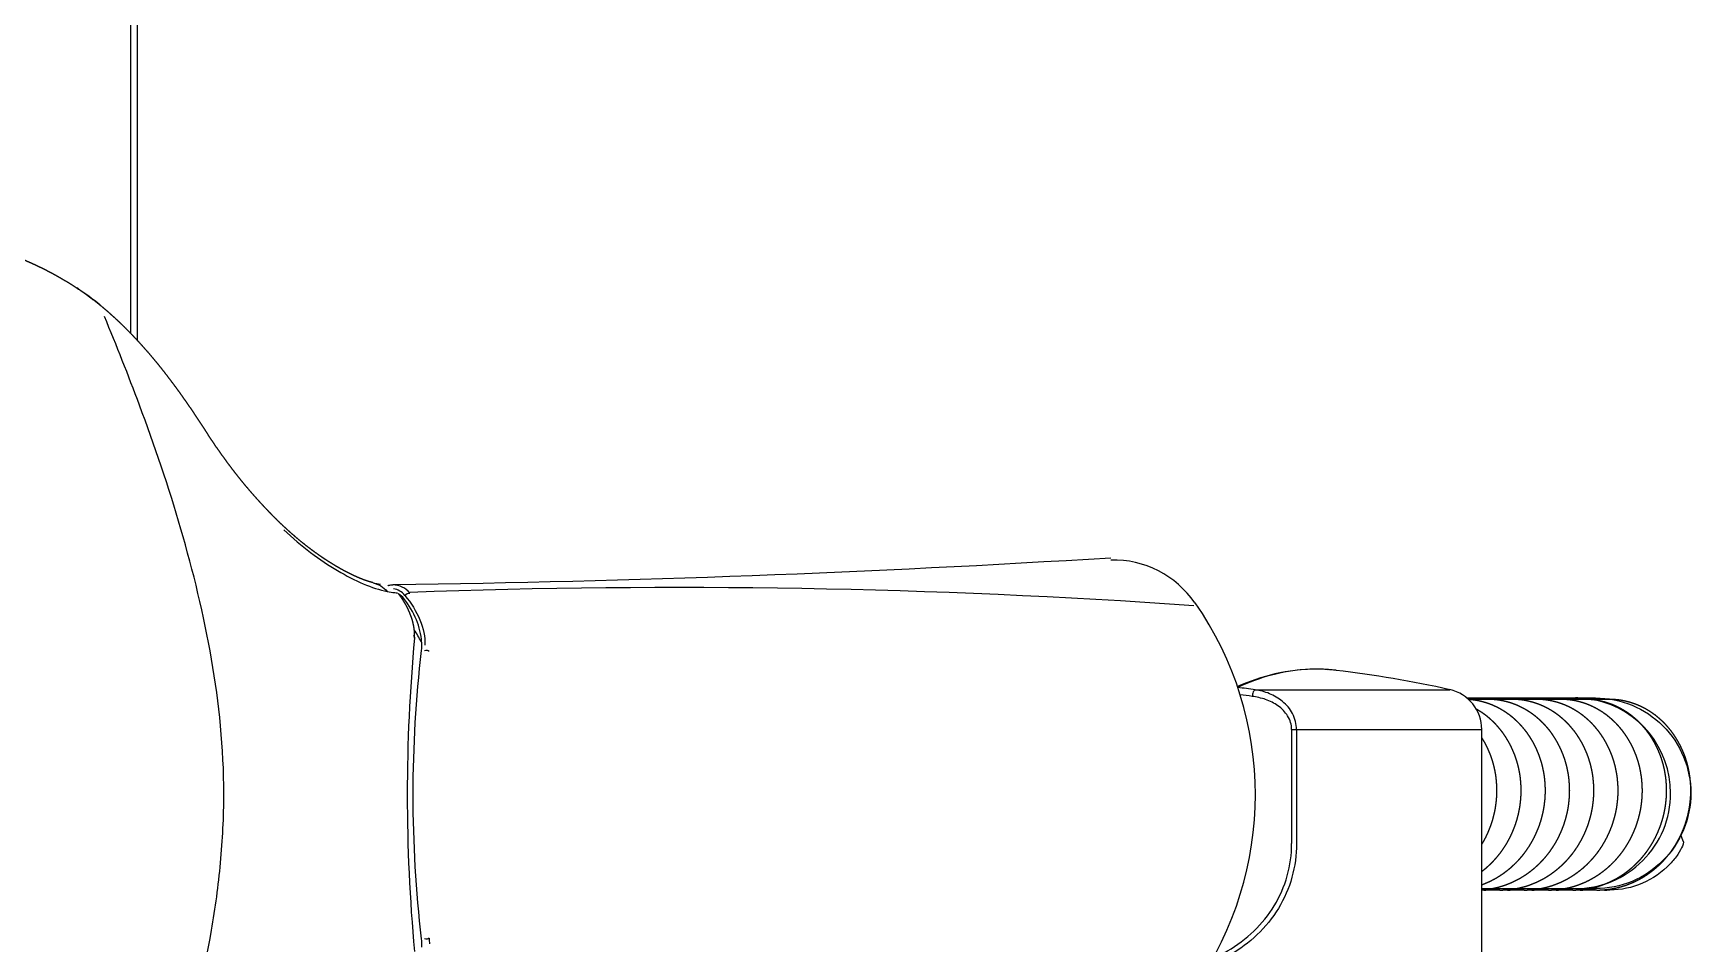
# Model space of a CAD drawing. Header units: millimetres. Extents: x 12827 to 13247, y 6457 to 7051.
# Drawn here: x 13123.98 to 13148.32, y 6890.98 to 6904.35 of the extents above; entities that cross this region are included whole.
import ezdxf

# ---------------------------------------------------------------- set-up
doc = ezdxf.new("R2010")
doc.units = ezdxf.units.MM
doc.header["$LTSCALE"] = 10
doc.layers.add('DWG', color=7, linetype='Continuous')

# ---------------------------------------------------------------- blocks, each defined once
blk = doc.blocks.new('A$C01502591')
at = {"layer": 'DWG'}
for p, q in [((244.991, 325.064), (244.991, 308.039)), ((245.091, 307.934), (245.091, 325.064)), ((262.404, 303.107), (262.395, 303.107)), ((262.404, 303.107), (262.395, 303.107)), ((262.574, 303.101), (262.577, 303.101)), ((261.506, 302.806), (264.365, 302.806)), ((264.612, 302.685), (266.505, 302.685)), ((264.923, 302.664), (264.715, 302.664)), ((265.279, 302.664), (265.071, 302.664)), ((265.635, 302.664), (265.427, 302.664)), ((265.991, 302.664), (265.783, 302.664)), ((266.347, 302.664), (266.139, 302.664)), ((266.703, 302.664), (266.495, 302.664)), ((262.042, 302.221), (264.833, 302.221)), ((262.042, 302.221), (262.042, 300.547)), ((262.113, 302.221), (262.113, 300.547)), ((264.833, 296.843), (264.833, 302.221)), ((264.833, 299.885), (266.505, 299.885)), ((265.101, 299.864), (264.893, 299.864)), ((265.457, 299.864), (265.249, 299.864)), ((265.813, 299.864), (265.605, 299.864)), ((266.169, 299.864), (265.961, 299.864)), ((266.525, 299.864), (266.317, 299.864)), ((266.716, 299.864), (266.673, 299.864))]:
    blk.add_line(p, q, dxfattribs=at)
blk.add_lwpolyline([(262.574, 303.101), (262.576, 303.101), (262.577, 303.101)], dxfattribs=at)
for centre, radius, start, end in [((241.869, 305.194), 4.215, 50.6107, 56.3817), ((245.945, 523.161), 218.83, 270.76003, 273.52197), ((259.424, 303.259), 1.451, 34.4197, 91.429), ((248.861, 305.619), 1.28, 256.0363, 260.988), ((248.848, 304.01), 0.332, 90.8778, 102.2869), ((248.844, 304.028), 0.315, 38.5957, 90.2485), ((248.801, 304.009), 0.284, 39.4675, 80.1885), ((248.797, 303.986), 0.26, 38.0658, 58.8392), ((253.039, 197.653), 106.653, 85.93161, 92.1218), ((256.569, 301.264), 4.94, 325.2097, 34.7918), ((274.068, 301.262), 25.014, 174.7214, 185.2719), ((267.55, 301.264), 18.414, 173.3997, 186.5997), ((262.404, 300.583), 2.524, 90.8289, 93.5776), ((262.404, 300.581), 2.526, 90.22, 90.8295), ((262.394, 300.502), 2.606, 83.3506, 89.9881), ((262.404, 300.597), 2.51, 86.1163, 89.9975), ((262.403, 300.579), 2.528, 84.2407, 86.0537), ((262.402, 300.565), 2.542, 83.3566, 84.2413), ((260.831, 287.087), 16.111, 77.3309, 83.3548), ((259.675, 289.524), 13.407, 82.1494, 83.2517), ((259.642, 289.509), 13.324, 82.1494, 82.9135), ((264.233, 302.221), 0.6, 0, 77.3289), ((264.713, 301.699), 0.965, 89.8601, 94.2407), ((265.069, 301.699), 0.965, 89.8601, 94.2407), ((265.425, 301.699), 0.965, 89.8601, 94.2407), ((265.781, 301.699), 0.965, 89.8601, 94.2407), ((266.137, 301.699), 0.965, 89.8601, 94.2407), ((266.208, 301.282), 1.403, 77.9902, 89.9819), ((266.493, 301.699), 0.965, 89.8601, 94.2407), ((266.207, 301.286), 1.4, 359.9904, 77.9613), ((266.492, 300.143), 1.373, 18.2241, 22.6957), ((264.891, 301.036), 1.172, 267.185, 270.1065), ((265.247, 301.036), 1.172, 266.4936, 270.1065), ((265.603, 301.036), 1.172, 266.4936, 270.1065), ((265.959, 301.036), 1.172, 266.4936, 270.1065), ((266.315, 301.036), 1.172, 266.4936, 270.1065), ((266.671, 301.036), 1.172, 266.4936, 270.1065)]:
    blk.add_arc(centre, radius, start, end, dxfattribs=at)
at = {"layer": 'DWG', "extrusion": (0, 0, -1)}
for centre, major_axis, ratio, start_param, end_param in [((249.099, 303.568), (0.0598, -0.0046), 0.819847, 5.378627, 6.284019), ((249.338, 303.337), (0.0592, -0.0096), 0.798925, 4.057619, 5.311624), ((266.716, 301.264), (0, 1.4), 0.918446, 2.382105, 3.141593), ((249.338, 299.191), (0.0592, 0.0096), 0.798943, 0.971505, 2.225535)]:
    blk.add_ellipse(centre, major_axis=major_axis, ratio=ratio, start_param=start_param, end_param=end_param, dxfattribs=at)
at = {"layer": 'DWG'}
for points, degree, knots in [([(240.147, 309.754), (240.242, 309.753), (240.336, 309.752), (240.431, 309.749), (240.525, 309.746), (240.62, 309.741), (240.714, 309.736), (240.808, 309.73), (240.903, 309.722), (240.997, 309.714), (241.091, 309.704), (241.185, 309.694), (241.279, 309.682), (241.373, 309.67), (241.467, 309.656), (241.56, 309.642), (241.654, 309.626), (241.744, 309.61), (241.834, 309.593), (241.924, 309.575), (242.014, 309.556), (242.104, 309.536), (242.193, 309.516), (242.283, 309.494), (242.372, 309.471), (242.461, 309.447), (242.55, 309.422), (242.639, 309.397), (242.727, 309.37), (242.816, 309.342), (242.904, 309.313), (242.992, 309.283), (243.08, 309.253), (243.153, 309.226), (243.226, 309.198), (243.3, 309.169), (243.374, 309.139), (243.448, 309.108), (243.522, 309.075), (243.596, 309.041), (243.671, 309.005), (243.745, 308.968), (243.819, 308.93), (243.893, 308.89), (243.967, 308.848), (244.04, 308.805), (244.114, 308.76), (244.186, 308.713), (244.259, 308.664), (244.331, 308.614), (244.402, 308.561), (244.473, 308.507), (244.543, 308.451)], 1, [0, 0, 0.626238, 1.252476, 1.878714, 2.504952, 3.13119, 3.757428, 4.383666, 5.009904, 5.636142, 6.26238, 6.888618, 7.514856, 8.141094, 8.767332, 9.39357, 10.019808, 10.625913, 11.232017, 11.838122, 12.444227, 13.050331, 13.656436, 14.262541, 14.868646, 15.47475, 16.080855, 16.68696, 17.293064, 17.899169, 18.505274, 19.111379, 19.717483, 20.221916, 20.726349, 21.230783, 21.735216, 22.239649, 22.744082, 23.248515, 23.752948, 24.257381, 24.761814, 25.266247, 25.770681, 26.275114, 26.779547, 27.28398, 27.788413, 28.292846, 28.797279, 29.301712, 29.806145, 29.806145]), ([(246.118, 306.567), (246.081, 306.625), (246.044, 306.682), (246.007, 306.739), (245.969, 306.796), (245.931, 306.853), (245.893, 306.91), (245.854, 306.966), (245.815, 307.022), (245.776, 307.078), (245.737, 307.133), (245.698, 307.188), (245.658, 307.243), (245.618, 307.297), (245.577, 307.351), (245.537, 307.404), (245.496, 307.457), (245.455, 307.509), (245.414, 307.561), (245.372, 307.612), (245.33, 307.662), (245.287, 307.714), (245.243, 307.765), (245.198, 307.815), (245.154, 307.865), (245.109, 307.914), (245.063, 307.963), (245.018, 308.011), (244.972, 308.058), (244.925, 308.105), (244.879, 308.151), (244.832, 308.196), (244.784, 308.241), (244.737, 308.284), (244.689, 308.327), (244.641, 308.369), (244.592, 308.411), (244.544, 308.451)], 1, [0, 0, 0.342198, 0.684397, 1.026595, 1.368794, 1.710992, 2.05319, 2.395389, 2.737587, 3.079786, 3.421984, 3.764182, 4.106381, 4.448579, 4.790778, 5.132976, 5.475174, 5.817373, 6.159571, 6.501769, 6.843968, 7.197388, 7.550808, 7.904228, 8.257648, 8.611068, 8.964487, 9.317907, 9.671327, 10.024747, 10.378167, 10.731587, 11.085007, 11.438427, 11.791847, 12.145267, 12.498687, 12.852107, 12.852107]), ([(244.606, 294.241), (245.02, 295.253), (245.638, 296.874), (246.145, 298.942), (246.326, 300.259), (246.394, 301.619), (246.224, 303.263), (245.754, 305.182), (245.19, 306.841), (244.784, 307.857), (244.607, 308.287)], 3, [0, 0, 0, 0, 0.232963, 0.366544, 0.433334, 0.500125, 0.633705, 0.767286, 0.900867, 1, 1, 1, 1]), ([(248.554, 304.376), (248.527, 304.383), (248.499, 304.391), (248.47, 304.4), (248.441, 304.41), (248.412, 304.42), (248.382, 304.432), (248.352, 304.444), (248.321, 304.457), (248.29, 304.471), (248.257, 304.486), (248.225, 304.502), (248.191, 304.519), (248.157, 304.536), (248.122, 304.555), (248.09, 304.572), (248.058, 304.591), (248.025, 304.609), (247.992, 304.629), (247.959, 304.649), (247.925, 304.67), (247.891, 304.691), (247.857, 304.713), (247.823, 304.736), (247.789, 304.759), (247.755, 304.783), (247.721, 304.807), (247.686, 304.832), (247.652, 304.857), (247.618, 304.883), (247.583, 304.909), (247.549, 304.936), (247.509, 304.968), (247.468, 305.001), (247.428, 305.035), (247.388, 305.07), (247.348, 305.105), (247.308, 305.141), (247.267, 305.178), (247.227, 305.215), (247.187, 305.253), (247.147, 305.292), (247.107, 305.332), (247.067, 305.372), (247.028, 305.413), (246.988, 305.454), (246.949, 305.496), (246.909, 305.539), (246.87, 305.582), (246.831, 305.625), (246.792, 305.669), (246.756, 305.71), (246.721, 305.752), (246.685, 305.793), (246.65, 305.836), (246.615, 305.879), (246.58, 305.922), (246.546, 305.966), (246.511, 306.01), (246.477, 306.055), (246.443, 306.1), (246.409, 306.145), (246.376, 306.191), (246.343, 306.237), (246.31, 306.283), (246.277, 306.33), (246.244, 306.377), (246.212, 306.424), (246.181, 306.471), (246.149, 306.519), (246.118, 306.567)], 1, [0, 0, 0.29241, 0.584819, 0.877229, 1.169639, 1.462048, 1.754458, 2.046868, 2.339277, 2.631687, 2.924096, 3.216506, 3.508916, 3.801325, 4.093735, 4.359899, 4.626063, 4.892226, 5.15839, 5.424554, 5.690718, 5.956881, 6.223045, 6.489209, 6.755373, 7.021537, 7.2877, 7.553864, 7.820028, 8.086192, 8.352355, 8.618519, 8.930897, 9.243275, 9.555652, 9.86803, 10.180407, 10.492785, 10.805163, 11.11754, 11.429918, 11.742296, 12.054673, 12.367051, 12.679429, 12.991806, 13.304184, 13.616561, 13.928939, 14.241317, 14.553694, 14.839075, 15.124457, 15.409838, 15.695219, 15.9806, 16.265981, 16.551362, 16.836744, 17.122125, 17.407506, 17.692887, 17.978268, 18.263649, 18.54903, 18.834412, 19.119793, 19.405174, 19.690555, 19.975936, 20.261317, 20.261317]), ([(247.241, 305.152), (247.499, 304.908), (247.77, 304.708), (248.287, 304.402), (248.539, 304.291), (248.759, 304.249)], 3, [0, 0, 0, 0, 0.5, 0.5, 1, 1, 1, 1]), ([(249.159, 303.564), (249.161, 303.588), (249.161, 303.612), (249.16, 303.636), (249.159, 303.661), (249.157, 303.686), (249.154, 303.711), (249.15, 303.736), (249.145, 303.761), (249.139, 303.786), (249.133, 303.811), (249.126, 303.836), (249.118, 303.861), (249.109, 303.886), (249.098, 303.914), (249.087, 303.943), (249.074, 303.971), (249.061, 303.999), (249.047, 304.027), (249.032, 304.054), (249.016, 304.082), (249, 304.109), (248.982, 304.136), (248.964, 304.163), (248.946, 304.189), (248.926, 304.216)], 1, [0, 0, 0.19499, 0.389979, 0.584969, 0.779958, 0.974948, 1.169937, 1.364927, 1.559917, 1.754906, 1.949896, 2.144885, 2.339875, 2.534864, 2.755662, 2.976461, 3.197259, 3.418057, 3.638855, 3.859653, 4.080451, 4.301249, 4.522047, 4.742845, 4.963643, 5.184441, 5.184441]), ([(262.395, 303.107), (262.194, 303.107), (261.799, 303.061), (261.424, 302.93), (261.247, 302.851)], 3, [0, 0, 0, 0, 0.4904015, 0.9622566, 0.9622566, 0.9622566, 0.9622566]), ([(262.247, 303.102), (262.078, 303.091), (261.735, 303.034), (261.41, 302.913), (261.25, 302.839)], 3, [0, 0, 0, 0, 0.489327, 1, 1, 1, 1]), ([(261.506, 302.806), (261.501, 302.804), (261.49, 302.793), (261.472, 302.761), (261.465, 302.73), (261.462, 302.708)], 3, [0, 0, 0, 0, 0.162725, 0.402771, 1, 1, 1, 1]), ([(262.042, 302.221), (262.042, 302.256), (262.031, 302.326), (261.973, 302.454), (261.848, 302.579), (261.663, 302.669), (261.529, 302.699), (261.462, 302.708)], 3, [0, 0, 0, 0, 0.128404, 0.255838, 0.50572, 0.753067, 1, 1, 1, 1]), ([(262.113, 302.221), (262.113, 302.301), (262.073, 302.461), (261.942, 302.614), (261.816, 302.699), (261.685, 302.766), (261.578, 302.794), (261.506, 302.806)], 3, [0, 0, 0, 0, 0.263935, 0.517439, 0.640984, 0.762026, 1, 1, 1, 1]), ([(264.833, 299.942), (264.856, 299.951), (264.889, 299.964), (264.923, 299.978), (264.956, 299.994), (264.988, 300.01), (265.021, 300.027), (265.053, 300.045), (265.084, 300.064), (265.115, 300.084), (265.145, 300.104), (265.175, 300.126), (265.204, 300.148), (265.233, 300.171), (265.261, 300.194), (265.288, 300.219), (265.315, 300.244), (265.342, 300.271), (265.368, 300.297), (265.393, 300.325), (265.417, 300.353), (265.441, 300.382), (265.464, 300.411), (265.486, 300.441), (265.507, 300.472), (265.528, 300.503), (265.548, 300.535), (265.567, 300.567), (265.585, 300.6), (265.603, 300.633), (265.619, 300.667), (265.635, 300.701), (265.65, 300.736), (265.664, 300.771), (265.678, 300.806), (265.69, 300.842), (265.702, 300.878), (265.711, 300.911), (265.72, 300.945), (265.729, 300.979), (265.736, 301.013), (265.743, 301.047), (265.749, 301.081), (265.754, 301.116), (265.758, 301.15), (265.762, 301.185), (265.765, 301.22), (265.767, 301.254), (265.768, 301.289), (265.769, 301.324), (265.768, 301.358), (265.767, 301.393), (265.765, 301.427), (265.762, 301.462), (265.759, 301.496), (265.755, 301.53), (265.75, 301.564), (265.744, 301.598), (265.737, 301.632), (265.73, 301.665), (265.722, 301.698), (265.713, 301.731), (265.703, 301.764), (265.693, 301.796), (265.682, 301.828), (265.67, 301.859), (265.657, 301.89), (265.644, 301.921), (265.63, 301.952), (265.615, 301.982), (265.6, 302.012), (265.584, 302.041), (265.567, 302.069), (265.55, 302.098), (265.532, 302.125), (265.514, 302.152), (265.495, 302.179), (265.475, 302.205), (265.454, 302.23), (265.433, 302.255), (265.412, 302.279), (265.39, 302.303), (265.367, 302.326), (265.344, 302.348), (265.32, 302.37), (265.296, 302.391), (265.272, 302.411), (265.247, 302.431), (265.221, 302.449), (265.194, 302.469), (265.165, 302.487), (265.136, 302.505), (265.107, 302.522), (265.077, 302.538), (265.047, 302.553), (265.016, 302.567), (264.985, 302.581), (264.954, 302.593), (264.923, 302.604), (264.891, 302.615), (264.859, 302.624), (264.827, 302.632), (264.795, 302.64), (264.763, 302.646), (264.731, 302.652), (264.698, 302.656), (264.665, 302.659), (264.64, 302.661)], 1, [2.351809, 2.351809, 2.4757, 2.662987, 2.850273, 3.037559, 3.224846, 3.412132, 3.599418, 3.786705, 3.973991, 4.161277, 4.348564, 4.53585, 4.723505, 4.91116, 5.098815, 5.286471, 5.474126, 5.661781, 5.849436, 6.037091, 6.224746, 6.412401, 6.600056, 6.787711, 6.975653, 7.163595, 7.351537, 7.539479, 7.727421, 7.915363, 8.103305, 8.291246, 8.479188, 8.66713, 8.855072, 9.043014, 9.216667, 9.390321, 9.563974, 9.737628, 9.911281, 10.084935, 10.258588, 10.432242, 10.605895, 10.779549, 10.953202, 11.126856, 11.300509, 11.474202, 11.647895, 11.821588, 11.995281, 12.168974, 12.342667, 12.51636, 12.690053, 12.863746, 13.037439, 13.211132, 13.384825, 13.558518, 13.73213, 13.905742, 14.079354, 14.252965, 14.426577, 14.600189, 14.773801, 14.947413, 15.121024, 15.294636, 15.468248, 15.64186, 15.815471, 15.988846, 16.162222, 16.335597, 16.508972, 16.682347, 16.855722, 17.029097, 17.202472, 17.375847, 17.549222, 17.722597, 17.895972, 18.069347, 18.256681, 18.444015, 18.631349, 18.818683, 19.006017, 19.193351, 19.380685, 19.568019, 19.755352, 19.942686, 20.13002, 20.317354, 20.503071, 20.688789, 20.874506, 21.060223, 21.24594, 21.431657, 21.573261, 21.573261]), ([(264.833, 299.867), (264.847, 299.868), (264.88, 299.871), (264.914, 299.875), (264.948, 299.88), (264.981, 299.886), (265.014, 299.892), (265.048, 299.9), (265.081, 299.908), (265.113, 299.917), (265.146, 299.927), (265.178, 299.938), (265.212, 299.951), (265.245, 299.964), (265.279, 299.978), (265.312, 299.994), (265.344, 300.01), (265.377, 300.027), (265.409, 300.045), (265.44, 300.064), (265.471, 300.084), (265.501, 300.104), (265.531, 300.126), (265.56, 300.148), (265.589, 300.171), (265.617, 300.194), (265.644, 300.219), (265.671, 300.244), (265.698, 300.271), (265.724, 300.297), (265.749, 300.325), (265.773, 300.353), (265.797, 300.382), (265.82, 300.411), (265.842, 300.441), (265.863, 300.472), (265.884, 300.503), (265.904, 300.535), (265.923, 300.567), (265.941, 300.6), (265.959, 300.633), (265.975, 300.667), (265.991, 300.701), (266.006, 300.736), (266.02, 300.771), (266.034, 300.806), (266.046, 300.842), (266.057, 300.878), (266.067, 300.911), (266.076, 300.945), (266.085, 300.979), (266.092, 301.013), (266.099, 301.047), (266.105, 301.081), (266.11, 301.116), (266.114, 301.15), (266.118, 301.185), (266.121, 301.22), (266.123, 301.254), (266.124, 301.289), (266.125, 301.324), (266.124, 301.358), (266.123, 301.393), (266.121, 301.427), (266.118, 301.462), (266.115, 301.496), (266.111, 301.53), (266.106, 301.564), (266.1, 301.598), (266.093, 301.632), (266.086, 301.665), (266.078, 301.698), (266.069, 301.731), (266.059, 301.764), (266.049, 301.796), (266.038, 301.828), (266.026, 301.859), (266.013, 301.89), (266, 301.921), (265.986, 301.952), (265.971, 301.982), (265.956, 302.012), (265.94, 302.041), (265.923, 302.069), (265.906, 302.098), (265.888, 302.125), (265.87, 302.152), (265.851, 302.179), (265.831, 302.205), (265.81, 302.23), (265.789, 302.255), (265.768, 302.279), (265.746, 302.303), (265.723, 302.326), (265.7, 302.348), (265.676, 302.37), (265.652, 302.391), (265.628, 302.411), (265.603, 302.431), (265.577, 302.449), (265.55, 302.469), (265.521, 302.487), (265.492, 302.505), (265.463, 302.522), (265.433, 302.538), (265.403, 302.553), (265.372, 302.567), (265.341, 302.581), (265.31, 302.593), (265.279, 302.604), (265.247, 302.615), (265.215, 302.624), (265.183, 302.632), (265.151, 302.64), (265.119, 302.646), (265.087, 302.652), (265.054, 302.656), (265.021, 302.659), (264.989, 302.662), (264.956, 302.663), (264.923, 302.664)], 1, [0.459435, 0.459435, 0.528096, 0.704128, 0.88016, 1.056192, 1.232224, 1.408256, 1.584288, 1.76032, 1.936351, 2.112383, 2.288415, 2.475702, 2.662988, 2.850274, 3.037561, 3.224847, 3.412133, 3.59942, 3.786706, 3.973992, 4.161279, 4.348565, 4.535851, 4.723506, 4.911162, 5.098817, 5.286472, 5.474127, 5.661782, 5.849437, 6.037092, 6.224747, 6.412403, 6.600058, 6.787713, 6.975655, 7.163596, 7.351538, 7.53948, 7.727422, 7.915364, 8.103306, 8.291248, 8.47919, 8.667132, 8.855073, 9.043015, 9.216669, 9.390322, 9.563976, 9.737629, 9.911283, 10.084936, 10.25859, 10.432243, 10.605897, 10.77955, 10.953204, 11.126857, 11.300511, 11.474204, 11.647897, 11.82159, 11.995283, 12.168976, 12.342669, 12.516362, 12.690055, 12.863748, 13.037441, 13.211134, 13.384827, 13.55852, 13.732132, 13.905743, 14.079355, 14.252967, 14.426579, 14.60019, 14.773802, 14.947414, 15.121026, 15.294637, 15.468249, 15.641861, 15.815473, 15.988848, 16.162223, 16.335598, 16.508973, 16.682348, 16.855723, 17.029098, 17.202473, 17.375848, 17.549223, 17.722599, 17.895974, 18.069349, 18.256683, 18.444017, 18.63135, 18.818684, 19.006018, 19.193352, 19.380686, 19.56802, 19.755354, 19.942688, 20.130022, 20.317355, 20.503073, 20.68879, 20.874507, 21.060224, 21.245941, 21.431658, 21.617375, 21.803092, 21.988809, 21.988809]), ([(265.101, 299.864), (265.135, 299.864), (265.169, 299.866), (265.203, 299.868), (265.236, 299.871), (265.27, 299.875), (265.304, 299.88), (265.337, 299.886), (265.37, 299.892), (265.404, 299.9), (265.437, 299.908), (265.469, 299.917), (265.502, 299.927), (265.534, 299.938), (265.568, 299.951), (265.601, 299.964), (265.635, 299.978), (265.668, 299.994), (265.7, 300.01), (265.733, 300.027), (265.765, 300.045), (265.796, 300.064), (265.827, 300.084), (265.857, 300.104), (265.887, 300.126), (265.916, 300.148), (265.945, 300.171), (265.973, 300.194), (266, 300.219), (266.027, 300.244), (266.054, 300.271), (266.08, 300.297), (266.105, 300.325), (266.129, 300.353), (266.153, 300.382), (266.176, 300.411), (266.198, 300.441), (266.219, 300.472), (266.24, 300.503), (266.26, 300.535), (266.279, 300.567), (266.297, 300.6), (266.315, 300.633), (266.331, 300.667), (266.347, 300.701), (266.362, 300.736), (266.376, 300.771), (266.39, 300.806), (266.402, 300.842), (266.413, 300.878), (266.423, 300.911), (266.432, 300.945), (266.441, 300.979), (266.448, 301.013), (266.455, 301.047), (266.461, 301.081), (266.466, 301.116), (266.47, 301.15), (266.474, 301.185), (266.477, 301.22), (266.479, 301.254), (266.48, 301.289), (266.481, 301.324), (266.48, 301.358), (266.479, 301.393), (266.477, 301.427), (266.474, 301.462), (266.471, 301.496), (266.467, 301.53), (266.462, 301.564), (266.456, 301.598), (266.449, 301.632), (266.442, 301.665), (266.434, 301.698), (266.425, 301.731), (266.415, 301.764), (266.405, 301.796), (266.394, 301.828), (266.382, 301.859), (266.369, 301.89), (266.356, 301.921), (266.342, 301.952), (266.327, 301.982), (266.312, 302.012), (266.296, 302.041), (266.279, 302.069), (266.262, 302.098), (266.244, 302.125), (266.226, 302.152), (266.207, 302.179), (266.187, 302.205), (266.166, 302.23), (266.145, 302.255), (266.124, 302.279), (266.102, 302.303), (266.079, 302.326), (266.056, 302.348), (266.032, 302.37), (266.008, 302.391), (265.984, 302.411), (265.959, 302.431), (265.933, 302.449), (265.906, 302.469), (265.877, 302.487), (265.848, 302.505), (265.819, 302.522), (265.789, 302.538), (265.759, 302.553), (265.728, 302.567), (265.697, 302.581), (265.666, 302.593), (265.635, 302.604), (265.603, 302.615), (265.571, 302.624), (265.539, 302.632), (265.507, 302.64), (265.475, 302.646), (265.442, 302.652), (265.41, 302.656), (265.377, 302.659), (265.345, 302.662), (265.312, 302.663), (265.279, 302.664)], 1, [0, 0, 0.176032, 0.352064, 0.528096, 0.704128, 0.88016, 1.056192, 1.232224, 1.408256, 1.584288, 1.760321, 1.936353, 2.112385, 2.288417, 2.475703, 2.662989, 2.850276, 3.037562, 3.224848, 3.412135, 3.599421, 3.786707, 3.973994, 4.16128, 4.348566, 4.535853, 4.723508, 4.911163, 5.098818, 5.286473, 5.474128, 5.661783, 5.849438, 6.037094, 6.224749, 6.412404, 6.600059, 6.787714, 6.975656, 7.163598, 7.35154, 7.539482, 7.727423, 7.915365, 8.103307, 8.291249, 8.479191, 8.667133, 8.855075, 9.043017, 9.21667, 9.390324, 9.563977, 9.73763, 9.911284, 10.084937, 10.258591, 10.432244, 10.605898, 10.779551, 10.953205, 11.126858, 11.300512, 11.474205, 11.647898, 11.821591, 11.995284, 12.168977, 12.34267, 12.516363, 12.690056, 12.863749, 13.037442, 13.211135, 13.384828, 13.558521, 13.732133, 13.905745, 14.079356, 14.252968, 14.42658, 14.600192, 14.773803, 14.947415, 15.121027, 15.294639, 15.46825, 15.641862, 15.815474, 15.988849, 16.162224, 16.335599, 16.508974, 16.682349, 16.855724, 17.0291, 17.202475, 17.37585, 17.549225, 17.7226, 17.895975, 18.06935, 18.256684, 18.444018, 18.631352, 18.818686, 19.006019, 19.193353, 19.380687, 19.568021, 19.755355, 19.942689, 20.130023, 20.317357, 20.503074, 20.688791, 20.874507, 21.060224, 21.245941, 21.431658, 21.617375, 21.803092, 21.988809, 21.988809]), ([(265.457, 299.864), (265.491, 299.864), (265.525, 299.866), (265.559, 299.868), (265.592, 299.871), (265.626, 299.875), (265.66, 299.88), (265.693, 299.886), (265.726, 299.892), (265.76, 299.9), (265.793, 299.908), (265.825, 299.917), (265.858, 299.927), (265.89, 299.938), (265.924, 299.951), (265.957, 299.964), (265.991, 299.978), (266.024, 299.994), (266.056, 300.01), (266.089, 300.027), (266.121, 300.045), (266.152, 300.064), (266.183, 300.084), (266.213, 300.104), (266.243, 300.126), (266.272, 300.148), (266.301, 300.171), (266.329, 300.194), (266.356, 300.219), (266.383, 300.244), (266.41, 300.271), (266.436, 300.297), (266.461, 300.325), (266.485, 300.353), (266.509, 300.382), (266.532, 300.411), (266.554, 300.441), (266.575, 300.472), (266.596, 300.503), (266.616, 300.535), (266.635, 300.567), (266.653, 300.6), (266.671, 300.633), (266.687, 300.667), (266.703, 300.701), (266.718, 300.736), (266.732, 300.771), (266.746, 300.806), (266.758, 300.842), (266.769, 300.878), (266.779, 300.911), (266.788, 300.945), (266.797, 300.979), (266.804, 301.013), (266.811, 301.047), (266.817, 301.081), (266.822, 301.116), (266.826, 301.15), (266.83, 301.185), (266.833, 301.22), (266.835, 301.254), (266.836, 301.289), (266.837, 301.324), (266.836, 301.358), (266.835, 301.393), (266.833, 301.427), (266.83, 301.462), (266.827, 301.496), (266.823, 301.53), (266.818, 301.564), (266.812, 301.598), (266.805, 301.632), (266.798, 301.665), (266.79, 301.698), (266.781, 301.731), (266.771, 301.764), (266.761, 301.796), (266.75, 301.828), (266.738, 301.859), (266.725, 301.89), (266.712, 301.921), (266.698, 301.952), (266.683, 301.982), (266.668, 302.012), (266.652, 302.041), (266.635, 302.069), (266.618, 302.098), (266.6, 302.125), (266.582, 302.152), (266.562, 302.179), (266.543, 302.205), (266.522, 302.23), (266.501, 302.255), (266.48, 302.279), (266.458, 302.303), (266.435, 302.326), (266.412, 302.348), (266.388, 302.37), (266.364, 302.391), (266.34, 302.411), (266.315, 302.431), (266.289, 302.449), (266.262, 302.469), (266.233, 302.487), (266.204, 302.505), (266.175, 302.522), (266.145, 302.538), (266.115, 302.553), (266.084, 302.567), (266.053, 302.581), (266.022, 302.593), (265.991, 302.604), (265.959, 302.615), (265.927, 302.624), (265.895, 302.632), (265.863, 302.64), (265.831, 302.646), (265.798, 302.652), (265.766, 302.656), (265.733, 302.659), (265.701, 302.662), (265.668, 302.663), (265.635, 302.664)], 1, [0, 0, 0.176032, 0.352064, 0.528096, 0.704129, 0.880161, 1.056193, 1.232225, 1.408257, 1.584289, 1.760321, 1.936354, 2.112386, 2.288418, 2.475704, 2.662991, 2.850277, 3.037563, 3.22485, 3.412136, 3.599422, 3.786709, 3.973995, 4.161281, 4.348568, 4.535854, 4.723509, 4.911164, 5.098819, 5.286474, 5.474129, 5.661785, 5.84944, 6.037095, 6.22475, 6.412405, 6.60006, 6.787715, 6.975657, 7.163599, 7.351541, 7.539483, 7.727425, 7.915366, 8.103308, 8.29125, 8.479192, 8.667134, 8.855076, 9.043018, 9.216671, 9.390325, 9.563978, 9.737632, 9.911285, 10.084939, 10.258592, 10.432246, 10.605899, 10.779553, 10.953206, 11.12686, 11.300513, 11.474206, 11.647899, 11.821592, 11.995285, 12.168978, 12.342671, 12.516364, 12.690057, 12.86375, 13.037443, 13.211136, 13.384829, 13.558522, 13.732134, 13.905746, 14.079358, 14.252969, 14.426581, 14.600193, 14.773805, 14.947416, 15.121028, 15.29464, 15.468252, 15.641863, 15.815475, 15.98885, 16.162225, 16.3356, 16.508975, 16.682351, 16.855726, 17.029101, 17.202476, 17.375851, 17.549226, 17.722601, 17.895976, 18.069351, 18.256685, 18.444019, 18.631353, 18.818687, 19.006021, 19.193355, 19.380688, 19.568022, 19.755356, 19.94269, 20.130024, 20.317358, 20.503075, 20.688791, 20.874508, 21.060225, 21.245942, 21.431658, 21.617375, 21.803092, 21.988809, 21.988809]), ([(265.813, 299.864), (265.847, 299.864), (265.881, 299.866), (265.915, 299.868), (265.948, 299.871), (265.982, 299.875), (266.016, 299.88), (266.049, 299.886), (266.082, 299.892), (266.116, 299.9), (266.149, 299.908), (266.181, 299.917), (266.214, 299.927), (266.246, 299.938), (266.28, 299.951), (266.313, 299.964), (266.347, 299.978), (266.38, 299.994), (266.412, 300.01), (266.445, 300.027), (266.476, 300.045), (266.508, 300.064), (266.539, 300.084), (266.569, 300.104), (266.599, 300.126), (266.628, 300.148), (266.657, 300.171), (266.685, 300.194), (266.712, 300.219), (266.739, 300.244), (266.766, 300.271), (266.792, 300.297), (266.817, 300.325), (266.841, 300.353), (266.865, 300.382), (266.888, 300.411), (266.91, 300.441), (266.931, 300.472), (266.952, 300.503), (266.972, 300.535), (266.991, 300.567), (267.009, 300.6), (267.027, 300.633), (267.043, 300.667), (267.059, 300.701), (267.074, 300.736), (267.088, 300.771), (267.102, 300.806), (267.114, 300.842), (267.125, 300.878), (267.135, 300.911), (267.144, 300.945), (267.153, 300.979), (267.16, 301.013), (267.167, 301.047), (267.173, 301.081), (267.178, 301.116), (267.182, 301.15), (267.186, 301.185), (267.189, 301.22), (267.191, 301.254), (267.192, 301.289), (267.193, 301.324), (267.192, 301.358), (267.191, 301.393), (267.189, 301.427), (267.186, 301.462), (267.183, 301.496), (267.179, 301.53), (267.173, 301.564), (267.168, 301.598), (267.161, 301.632), (267.154, 301.665), (267.146, 301.698), (267.137, 301.731), (267.127, 301.764), (267.117, 301.796), (267.106, 301.828), (267.094, 301.859), (267.081, 301.89), (267.068, 301.921), (267.054, 301.952), (267.039, 301.982), (267.024, 302.012), (267.008, 302.041), (266.991, 302.069), (266.974, 302.098), (266.956, 302.125), (266.938, 302.152), (266.918, 302.179), (266.899, 302.205), (266.878, 302.23), (266.857, 302.255), (266.836, 302.279), (266.814, 302.303), (266.791, 302.326), (266.768, 302.348), (266.744, 302.37), (266.72, 302.391), (266.696, 302.411), (266.671, 302.431), (266.645, 302.449), (266.618, 302.469), (266.589, 302.487), (266.56, 302.505), (266.531, 302.522), (266.501, 302.538), (266.471, 302.553), (266.44, 302.567), (266.409, 302.581), (266.378, 302.593), (266.347, 302.604), (266.315, 302.615), (266.283, 302.624), (266.251, 302.632), (266.219, 302.64), (266.187, 302.646), (266.154, 302.652), (266.122, 302.656), (266.089, 302.659), (266.057, 302.662), (266.024, 302.663), (265.991, 302.664)], 1, [0, 0, 0.17603, 0.35206, 0.52809, 0.704119, 0.880149, 1.056179, 1.232209, 1.408239, 1.584269, 1.760298, 1.936328, 2.112358, 2.288388, 2.475674, 2.662961, 2.850247, 3.037534, 3.22482, 3.412106, 3.599393, 3.786679, 3.973966, 4.161252, 4.348539, 4.535825, 4.72348, 4.911135, 5.09879, 5.286445, 5.474101, 5.661756, 5.849411, 6.037066, 6.224721, 6.412376, 6.600031, 6.787686, 6.975628, 7.16357, 7.351512, 7.539454, 7.727396, 7.915338, 8.103279, 8.291221, 8.479163, 8.667105, 8.855047, 9.042989, 9.216642, 9.390296, 9.563949, 9.737603, 9.911256, 10.08491, 10.258563, 10.432217, 10.60587, 10.779524, 10.953177, 11.126831, 11.300484, 11.474177, 11.64787, 11.821563, 11.995256, 12.168949, 12.342642, 12.516335, 12.690028, 12.863721, 13.037414, 13.211107, 13.3848, 13.558493, 13.732105, 13.905717, 14.079329, 14.25294, 14.426552, 14.600164, 14.773776, 14.947387, 15.120999, 15.294611, 15.468223, 15.641834, 15.815446, 15.988821, 16.162196, 16.335571, 16.508947, 16.682322, 16.855697, 17.029072, 17.202447, 17.375822, 17.549197, 17.722572, 17.895947, 18.069322, 18.256656, 18.44399, 18.631324, 18.818658, 19.005992, 19.193326, 19.38066, 19.567994, 19.755327, 19.942661, 20.129995, 20.317329, 20.503049, 20.688769, 20.874489, 21.060209, 21.245929, 21.431649, 21.617369, 21.803089, 21.988809, 21.988809]), ([(266.169, 299.864), (266.203, 299.864), (266.237, 299.866), (266.27, 299.868), (266.304, 299.871), (266.338, 299.875), (266.372, 299.88), (266.405, 299.886), (266.438, 299.892), (266.472, 299.9), (266.505, 299.908), (266.537, 299.917), (266.57, 299.927), (266.602, 299.938), (266.636, 299.951), (266.669, 299.964), (266.703, 299.978), (266.736, 299.994), (266.768, 300.01), (266.801, 300.027), (266.832, 300.045), (266.864, 300.064), (266.895, 300.084), (266.925, 300.104), (266.955, 300.126), (266.984, 300.148), (267.013, 300.171), (267.041, 300.194), (267.068, 300.219), (267.095, 300.244), (267.122, 300.271), (267.148, 300.297), (267.173, 300.325), (267.197, 300.353), (267.221, 300.382), (267.244, 300.411), (267.266, 300.441), (267.287, 300.472), (267.308, 300.503), (267.328, 300.535), (267.347, 300.567), (267.365, 300.6), (267.383, 300.633), (267.399, 300.667), (267.415, 300.701), (267.43, 300.736), (267.444, 300.771), (267.458, 300.806), (267.47, 300.842), (267.481, 300.878), (267.491, 300.911), (267.5, 300.945), (267.509, 300.979), (267.516, 301.013), (267.523, 301.047), (267.529, 301.081), (267.534, 301.116), (267.538, 301.15), (267.542, 301.185), (267.545, 301.22), (267.547, 301.254), (267.548, 301.289), (267.549, 301.324), (267.548, 301.358), (267.547, 301.393), (267.545, 301.427), (267.542, 301.462), (267.539, 301.496), (267.535, 301.53), (267.529, 301.564), (267.524, 301.598), (267.517, 301.632), (267.51, 301.665), (267.502, 301.698), (267.493, 301.731), (267.483, 301.764), (267.473, 301.796), (267.462, 301.828), (267.45, 301.859), (267.437, 301.89), (267.424, 301.921), (267.41, 301.952), (267.395, 301.982), (267.38, 302.012), (267.364, 302.041), (267.347, 302.069), (267.33, 302.098), (267.312, 302.125), (267.294, 302.152), (267.274, 302.179), (267.255, 302.205), (267.234, 302.23), (267.213, 302.255), (267.192, 302.279), (267.17, 302.303), (267.147, 302.326), (267.124, 302.348), (267.1, 302.37), (267.076, 302.391), (267.052, 302.411), (267.027, 302.431), (267.001, 302.449), (266.973, 302.469), (266.945, 302.487), (266.916, 302.505), (266.887, 302.522), (266.857, 302.538), (266.827, 302.553), (266.796, 302.567), (266.765, 302.581), (266.734, 302.593), (266.703, 302.604), (266.671, 302.615), (266.639, 302.624), (266.607, 302.632), (266.575, 302.64), (266.543, 302.646), (266.51, 302.652), (266.478, 302.656), (266.445, 302.659), (266.413, 302.662), (266.38, 302.663), (266.347, 302.664)], 1, [0, 0, 0.17603, 0.35206, 0.52809, 0.70412, 0.88015, 1.05618, 1.23221, 1.408239, 1.584269, 1.760299, 1.936329, 2.112359, 2.288389, 2.475676, 2.662962, 2.850248, 3.037535, 3.224821, 3.412108, 3.599394, 3.78668, 3.973967, 4.161253, 4.34854, 4.535826, 4.723481, 4.911136, 5.098791, 5.286447, 5.474102, 5.661757, 5.849412, 6.037067, 6.224722, 6.412377, 6.600032, 6.787687, 6.975629, 7.163571, 7.351513, 7.539455, 7.727397, 7.915339, 8.103281, 8.291222, 8.479164, 8.667106, 8.855048, 9.04299, 9.216643, 9.390297, 9.56395, 9.737604, 9.911257, 10.084911, 10.258564, 10.432218, 10.605871, 10.779525, 10.953178, 11.126832, 11.300485, 11.474178, 11.647871, 11.821564, 11.995257, 12.16895, 12.342643, 12.516336, 12.690029, 12.863722, 13.037415, 13.211108, 13.384801, 13.558494, 13.732106, 13.905718, 14.07933, 14.252941, 14.426553, 14.600165, 14.773777, 14.947389, 15.121, 15.294612, 15.468224, 15.641836, 15.815447, 15.988822, 16.162198, 16.335573, 16.508948, 16.682323, 16.855698, 17.029073, 17.202448, 17.375823, 17.549198, 17.722573, 17.895948, 18.069323, 18.256657, 18.443991, 18.631325, 18.818659, 19.005993, 19.193327, 19.380661, 19.567995, 19.755329, 19.942662, 20.129996, 20.31733, 20.50305, 20.68877, 20.87449, 21.06021, 21.24593, 21.431649, 21.617369, 21.803089, 21.988809, 21.988809]), ([(266.505, 302.685), (266.687, 302.685), (267.055, 302.612), (267.52, 302.301), (267.831, 301.836), (267.904, 301.467), (267.904, 301.285)], 3, [0, 0, 0, 0, 0.249947, 0.49992, 0.749937, 1, 1, 1, 1]), ([(266.525, 299.864), (266.559, 299.864), (266.593, 299.866), (266.626, 299.868), (266.66, 299.871), (266.694, 299.875), (266.728, 299.88), (266.761, 299.886), (266.794, 299.892), (266.828, 299.9), (266.861, 299.908), (266.893, 299.917), (266.926, 299.927), (266.958, 299.938), (266.992, 299.951), (267.025, 299.964), (267.059, 299.978), (267.092, 299.994), (267.124, 300.01), (267.157, 300.027), (267.188, 300.045), (267.22, 300.064), (267.251, 300.084), (267.281, 300.104), (267.311, 300.126), (267.34, 300.148), (267.369, 300.171), (267.397, 300.194), (267.424, 300.219), (267.451, 300.244), (267.478, 300.271), (267.504, 300.297), (267.529, 300.325), (267.553, 300.353), (267.577, 300.382), (267.6, 300.411), (267.622, 300.441), (267.643, 300.472), (267.664, 300.503), (267.684, 300.535), (267.703, 300.567), (267.721, 300.6), (267.739, 300.633), (267.755, 300.667), (267.771, 300.701), (267.786, 300.736), (267.8, 300.771), (267.814, 300.806), (267.826, 300.842), (267.837, 300.878), (267.847, 300.911), (267.856, 300.945), (267.865, 300.979), (267.872, 301.013), (267.879, 301.047), (267.885, 301.081), (267.89, 301.116), (267.894, 301.15), (267.898, 301.185), (267.901, 301.22), (267.903, 301.254), (267.904, 301.289), (267.905, 301.324), (267.904, 301.358), (267.903, 301.393), (267.901, 301.427), (267.898, 301.462), (267.895, 301.496), (267.891, 301.53), (267.885, 301.564), (267.88, 301.598), (267.873, 301.632), (267.866, 301.665), (267.858, 301.698), (267.849, 301.731), (267.839, 301.764), (267.829, 301.796), (267.818, 301.828), (267.806, 301.859), (267.793, 301.89), (267.78, 301.921), (267.766, 301.952), (267.751, 301.982), (267.736, 302.012), (267.72, 302.041), (267.703, 302.069), (267.686, 302.098), (267.668, 302.125), (267.65, 302.152), (267.63, 302.179), (267.611, 302.205), (267.59, 302.23), (267.569, 302.255), (267.548, 302.279), (267.526, 302.303), (267.503, 302.326), (267.48, 302.348), (267.456, 302.37), (267.432, 302.391), (267.408, 302.411), (267.383, 302.431), (267.357, 302.449), (267.329, 302.469), (267.301, 302.487), (267.272, 302.505), (267.243, 302.522), (267.213, 302.538), (267.183, 302.553), (267.152, 302.567), (267.121, 302.581), (267.09, 302.593), (267.059, 302.604), (267.027, 302.615), (266.995, 302.624), (266.963, 302.632), (266.931, 302.64), (266.899, 302.646), (266.866, 302.652), (266.834, 302.656), (266.801, 302.659), (266.769, 302.662), (266.736, 302.663), (266.703, 302.664)], 1, [0, 0, 0.17603, 0.35206, 0.52809, 0.70412, 0.88015, 1.05618, 1.23221, 1.40824, 1.58427, 1.7603, 1.93633, 2.11236, 2.28839, 2.475677, 2.662963, 2.85025, 3.037536, 3.224823, 3.412109, 3.599395, 3.786682, 3.973968, 4.161255, 4.348541, 4.535827, 4.723482, 4.911138, 5.098793, 5.286448, 5.474103, 5.661758, 5.849413, 6.037068, 6.224723, 6.412378, 6.600034, 6.787689, 6.975631, 7.163572, 7.351514, 7.539456, 7.727398, 7.91534, 8.103282, 8.291224, 8.479166, 8.667107, 8.855049, 9.042991, 9.216645, 9.390298, 9.563952, 9.737605, 9.911259, 10.084912, 10.258566, 10.432219, 10.605873, 10.779526, 10.95318, 11.126833, 11.300487, 11.47418, 11.647873, 11.821566, 11.995259, 12.168952, 12.342645, 12.516338, 12.690031, 12.863724, 13.037417, 13.21111, 13.384803, 13.558496, 13.732107, 13.905719, 14.079331, 14.252943, 14.426554, 14.600166, 14.773778, 14.94739, 15.121002, 15.294613, 15.468225, 15.641837, 15.815449, 15.988824, 16.162199, 16.335574, 16.508949, 16.682324, 16.855699, 17.029074, 17.202449, 17.375824, 17.549199, 17.722575, 17.89595, 18.069325, 18.256659, 18.443992, 18.631326, 18.81866, 19.005994, 19.193328, 19.380662, 19.567996, 19.75533, 19.942664, 20.129998, 20.317332, 20.503051, 20.688771, 20.874491, 21.06021, 21.24593, 21.43165, 21.617369, 21.803089, 21.988809, 21.988809]), ([(264.833, 300.137), (264.848, 300.148), (264.877, 300.171), (264.905, 300.194), (264.932, 300.219), (264.959, 300.244), (264.986, 300.271), (265.012, 300.297), (265.037, 300.325), (265.061, 300.353), (265.085, 300.382), (265.108, 300.411), (265.13, 300.441), (265.151, 300.472), (265.172, 300.503), (265.192, 300.535), (265.211, 300.567), (265.229, 300.6), (265.247, 300.633), (265.263, 300.667), (265.279, 300.701), (265.294, 300.736), (265.308, 300.771), (265.322, 300.806), (265.334, 300.842), (265.346, 300.878), (265.355, 300.911), (265.364, 300.945), (265.373, 300.979), (265.38, 301.013), (265.387, 301.047), (265.393, 301.081), (265.398, 301.116), (265.402, 301.15), (265.406, 301.185), (265.409, 301.22), (265.411, 301.254), (265.412, 301.289), (265.413, 301.324), (265.412, 301.358), (265.411, 301.393), (265.409, 301.427), (265.406, 301.462), (265.403, 301.496), (265.399, 301.53), (265.394, 301.564), (265.388, 301.598), (265.381, 301.632), (265.374, 301.665), (265.366, 301.698), (265.357, 301.731), (265.347, 301.764), (265.337, 301.796), (265.326, 301.828), (265.314, 301.859), (265.301, 301.89), (265.288, 301.921), (265.274, 301.952), (265.259, 301.982), (265.244, 302.012), (265.228, 302.041), (265.211, 302.069), (265.194, 302.098), (265.176, 302.125), (265.158, 302.152), (265.139, 302.179), (265.119, 302.205), (265.098, 302.23), (265.077, 302.255), (265.056, 302.279), (265.034, 302.303), (265.011, 302.326), (264.988, 302.348), (264.964, 302.37), (264.94, 302.391), (264.916, 302.411), (264.891, 302.431), (264.865, 302.449), (264.838, 302.469), (264.809, 302.487), (264.78, 302.505), (264.753, 302.521)], 1, [4.441344, 4.441344, 4.535849, 4.723504, 4.911159, 5.098814, 5.286469, 5.474124, 5.661779, 5.849434, 6.03709, 6.224745, 6.4124, 6.600055, 6.78771, 6.975652, 7.163594, 7.351536, 7.539478, 7.727419, 7.915361, 8.103303, 8.291245, 8.479187, 8.667129, 8.855071, 9.043013, 9.216666, 9.39032, 9.563973, 9.737627, 9.91128, 10.084933, 10.258587, 10.43224, 10.605894, 10.779547, 10.953201, 11.126854, 11.300508, 11.474201, 11.647894, 11.821587, 11.99528, 12.168973, 12.342666, 12.516359, 12.690052, 12.863745, 13.037438, 13.211131, 13.384824, 13.558517, 13.732129, 13.905741, 14.079352, 14.252964, 14.426576, 14.600188, 14.773799, 14.947411, 15.121023, 15.294635, 15.468246, 15.641858, 15.81547, 15.988845, 16.16222, 16.335595, 16.50897, 16.682345, 16.85572, 17.029096, 17.202471, 17.375846, 17.549221, 17.722596, 17.895971, 18.069346, 18.25668, 18.444014, 18.631348, 18.806526, 18.806526]), ([(264.833, 300.531), (264.836, 300.535), (264.855, 300.567), (264.873, 300.6), (264.891, 300.633), (264.907, 300.667), (264.923, 300.701), (264.938, 300.736), (264.952, 300.771), (264.966, 300.806), (264.978, 300.842), (264.99, 300.878), (264.999, 300.911), (265.008, 300.945), (265.017, 300.979), (265.024, 301.013), (265.031, 301.047), (265.037, 301.081), (265.042, 301.116), (265.046, 301.15), (265.05, 301.185), (265.053, 301.22), (265.055, 301.254), (265.056, 301.289), (265.057, 301.324), (265.056, 301.358), (265.055, 301.393), (265.053, 301.427), (265.05, 301.462), (265.047, 301.496), (265.043, 301.53), (265.038, 301.564), (265.032, 301.598), (265.025, 301.632), (265.018, 301.665), (265.01, 301.698), (265.001, 301.731), (264.991, 301.764), (264.981, 301.796), (264.97, 301.828), (264.958, 301.859), (264.945, 301.89), (264.932, 301.921), (264.918, 301.952), (264.903, 301.982), (264.888, 302.012), (264.872, 302.041), (264.855, 302.069), (264.838, 302.098), (264.833, 302.105)], 1, [7.141718, 7.141718, 7.163592, 7.351534, 7.539476, 7.727418, 7.91536, 8.103302, 8.291244, 8.479186, 8.667127, 8.855069, 9.043011, 9.216665, 9.390318, 9.563972, 9.737625, 9.911279, 10.084932, 10.258586, 10.432239, 10.605893, 10.779546, 10.9532, 11.126853, 11.300507, 11.4742, 11.647893, 11.821586, 11.995279, 12.168972, 12.342665, 12.516358, 12.690051, 12.863744, 13.037437, 13.21113, 13.384823, 13.558516, 13.732127, 13.905739, 14.079351, 14.252963, 14.426574, 14.600186, 14.773798, 14.94741, 15.121021, 15.294633, 15.468245, 15.513977, 15.513977]), ([(266.208, 299.885), (266.39, 299.885), (266.758, 299.958), (267.223, 300.27), (267.535, 300.735), (267.607, 301.103), (267.607, 301.285)], 3, [0, 0, 0, 0, 0.24995, 0.499927, 0.749942, 1, 1, 1, 1]), ([(267.904, 301.285), (267.904, 301.103), (267.831, 300.735), (267.52, 300.27), (267.055, 299.958), (266.687, 299.885), (266.505, 299.885)], 3, [0, 0, 0, 0, 0.25006, 0.500073, 0.750048, 1, 1, 1, 1]), ([(262.113, 300.547), (262.113, 300.381), (262.068, 300.046), (261.868, 299.584), (261.55, 299.193), (261.185, 298.923), (260.93, 298.795), (260.821, 298.748)], 3, [0, 0, 0, 0, 0.1264414, 0.2521963, 0.377636, 0.5036876, 0.5937127, 0.5937127, 0.5937127, 0.5937127]), ([(260.882, 298.855), (260.957, 298.89), (261.173, 299.004), (261.5, 299.245), (261.806, 299.622), (261.998, 300.066), (262.042, 300.387), (262.042, 300.547)], 3, [0.4339735, 0.4339735, 0.4339735, 0.4339735, 0.4987466, 0.624702, 0.7496621, 0.8745874, 1, 1, 1, 1]), ([(267.796, 300.573), (267.796, 300.571), (267.796, 300.57), (267.796, 300.565), (267.796, 300.561), (267.793, 300.546), (267.788, 300.529), (267.766, 300.477), (267.745, 300.435), (267.681, 300.338), (267.643, 300.291), (267.601, 300.249)], 3, [0, 0, 0, 0, 0.0202652, 0.0202652, 0.0748806, 0.0748806, 0.2516678, 0.2516678, 0.5478623, 0.5478623, 0.8651475, 0.8651475, 0.8651475, 0.8651475]), ([(249.385, 299.074), (249.385, 299.074), (249.385, 299.074), (249.385, 299.074), (249.384, 299.102), (249.382, 299.13), (249.378, 299.157)], 3, [0, 0, 0, 0, 0.000088, 0.000088, 0.000088, 1, 1, 1, 1])]:
    blk.add_open_spline(points, degree=degree, knots=knots, dxfattribs=at)
for points in [[(248.552, 304.376), (248.63, 304.356), (248.702, 304.313), (248.759, 304.249)], [(248.767, 304.331), (248.77, 304.333), (248.774, 304.334), (248.777, 304.335)], [(248.759, 304.249), (248.797, 304.242), (248.834, 304.236), (248.872, 304.231)], [(248.872, 304.231), (248.885, 304.229), (248.898, 304.228), (248.911, 304.226)], [(248.976, 304.145), (248.985, 304.145), (248.994, 304.145), (249.003, 304.145)], [(249.263, 303.507), (249.255, 303.722), (249.158, 303.947), (249.003, 304.145)], [(249.019, 304.189), (249.035, 304.213), (249.068, 304.229), (249.09, 304.224)], [(249.019, 304.189), (249.206, 303.967), (249.321, 303.701), (249.314, 303.459)], [(249.261, 303.508), (249.228, 303.569), (249.193, 303.628), (249.157, 303.685)], [(249.264, 303.503), (249.265, 303.461), (249.263, 303.42), (249.258, 303.38)], [(249.258, 299.147), (249.263, 299.108), (249.265, 299.066), (249.263, 299.025)]]:
    blk.add_open_spline(points, degree=3, dxfattribs=at)

msp = doc.modelspace()

# ---------------------------------------------------------------- block references
at = {"layer": 'DWG'}
msp.add_blockref('A$C01502591', (12880.41944, 6591.90855), dxfattribs=at)

doc.saveas('drawing.dxf')
